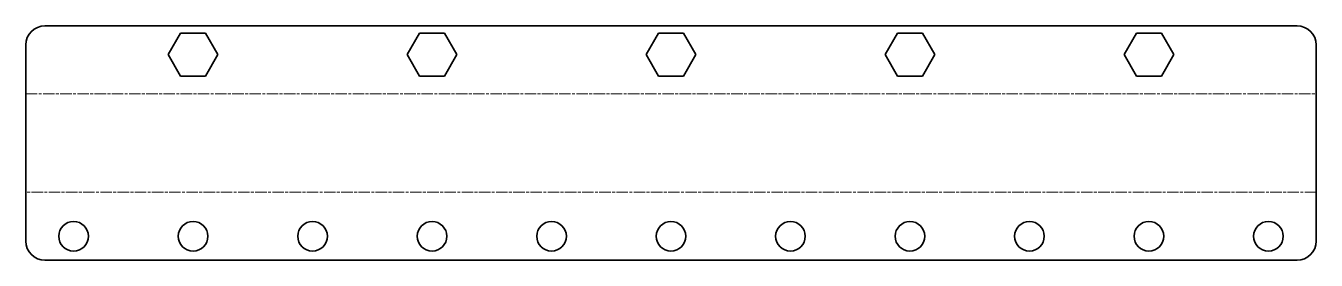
# Model space of a CAD drawing. Header units: millimetres. Extents: x 0 to 270, y 0 to 49.
import ezdxf

# ---------------------------------------------------------------- set-up
doc = ezdxf.new("R2010")
doc.units = ezdxf.units.MM
doc.linetypes.add('Chain', pattern=[13.68, 9.12, -1.14, 2.28, -1.14])
doc.layers.add('SIMUMAK Bend Centerline (ISO)', color=7, linetype='Chain', lineweight=9)
doc.layers.add('SIMUMAK Visible (ISO)', color=7, linetype='Continuous', lineweight=35)

# ---------------------------------------------------------------- blocks, each defined once
blk = doc.blocks.new('SIL-026-ZSTV-02_Sheet_2_SIL-026-ZSTV-02 (Desplegada)')
at = {"layer": 'SIMUMAK Bend Centerline (ISO)', "ltscale": 0.263158}
for p, q in [((-135, 10.26), (135, 10.26)), ((135, -10.26), (-135, -10.26))]:
    blk.add_line(p, q, dxfattribs=at)
at = {"layer": 'SIMUMAK Visible (ISO)'}
for p, q in [((131, 24.52), (-131, 24.52)), ((-105.2, 18.52), (-102.6, 23.02)), ((-102.6, 23.02), (-97.4, 23.02)), ((-97.4, 23.02), (-94.8, 18.52)), ((-55.2, 18.52), (-52.6, 23.02)), ((-52.6, 23.02), (-47.4, 23.02)), ((-47.4, 23.02), (-44.8, 18.52)), ((-5.2, 18.52), (-2.6, 23.02)), ((-2.6, 23.02), (2.6, 23.02)), ((2.6, 23.02), (5.2, 18.52)), ((44.8, 18.52), (47.4, 23.02)), ((47.4, 23.02), (52.6, 23.02)), ((52.6, 23.02), (55.2, 18.52)), ((94.8, 18.52), (97.4, 23.02)), ((97.4, 23.02), (102.6, 23.02)), ((102.6, 23.02), (105.2, 18.52)), ((-135, 20.52), (-135, -20.52)), ((135, 20.52), (135, -20.52)), ((-102.6, 14.02), (-105.2, 18.52)), ((-94.8, 18.52), (-97.4, 14.02)), ((-52.6, 14.02), (-55.2, 18.52)), ((-44.8, 18.52), (-47.4, 14.02)), ((-2.6, 14.02), (-5.2, 18.52)), ((5.2, 18.52), (2.6, 14.02)), ((47.4, 14.02), (44.8, 18.52)), ((55.2, 18.52), (52.6, 14.02)), ((97.4, 14.02), (94.8, 18.52)), ((105.2, 18.52), (102.6, 14.02)), ((-97.4, 14.02), (-102.6, 14.02)), ((-47.4, 14.02), (-52.6, 14.02)), ((2.6, 14.02), (-2.6, 14.02)), ((52.6, 14.02), (47.4, 14.02)), ((102.6, 14.02), (97.4, 14.02)), ((131, -24.52), (-131, -24.52))]:
    blk.add_line(p, q, dxfattribs=at)
for centre in [(-125, -19.52), (-100, -19.52), (-75, -19.52), (-50, -19.52), (-25, -19.52), (0, -19.52), (25, -19.52), (50, -19.52), (75, -19.52), (100, -19.52), (125, -19.52)]:
    blk.add_circle(centre, 3.1, dxfattribs=at)
at = {"layer": 'SIMUMAK Visible (ISO)', "extrusion": (0, 0, -1)}
for centre, start, end in [((131, 20.52), 360, 90), ((-131, 20.52), 90, 180), ((131, -20.52), 270, 360), ((-131, -20.52), 180, 270)]:
    blk.add_arc(centre, 4, start, end, dxfattribs=at)

msp = doc.modelspace()

# ---------------------------------------------------------------- block references
msp.add_blockref('SIL-026-ZSTV-02_Sheet_2_SIL-026-ZSTV-02 (Desplegada)', (135, 24.52))

doc.saveas('drawing.dxf')
